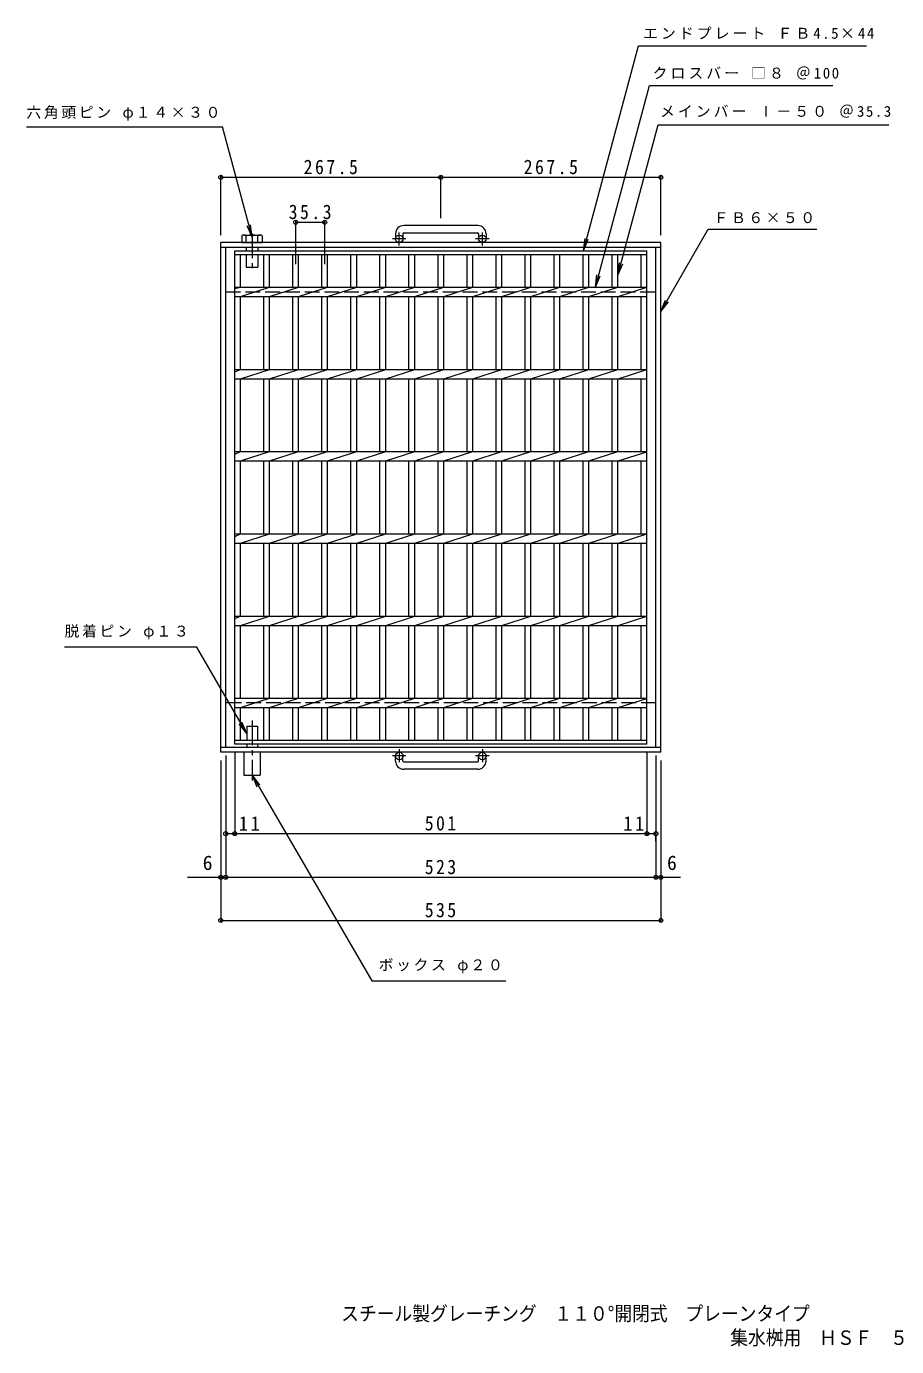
# Model space of a CAD drawing. Units: millimetres, scale not verified. Extents: x -895 to 1060, y -823 to 783.
# Drawn here: x -895 to 163, y -823 to 783 of the extents above; entities that cross this region are included whole.
import ezdxf
from ezdxf.enums import TextEntityAlignment as Align

# ---------------------------------------------------------------- set-up
doc = ezdxf.new("R2010")
doc.units = ezdxf.units.MM
doc.header["$LTSCALE"] = 6
doc.header["$PDMODE"] = 32
doc.header["$PDSIZE"] = 4.8
doc.linetypes.add('CHAIN1', pattern=[8, 5, -1, 1, -1])
doc.linetypes.add('DASHED3', pattern=[4, 3, -1])
for name, color, linetype, lineweight in [('A-1', 2, 'Continuous', 9), ('A-2', 3, 'Continuous', 9), ('A-4', 7, 'Continuous', 9), ('A-5', 7, 'Continuous', 9), ('A-9', 4, 'Continuous', 9)]:
    doc.layers.add(name, color=color, linetype=linetype, lineweight=lineweight)
doc.layers.add('F-5_F-5ﾚｲﾔ', color=2, linetype='Continuous')
doc.styles.add('ＭＳ ゴシック', font='')
doc.styles.get('ＭＳ ゴシック').set_extended_font_data('MS Gothic')

msp = doc.modelspace()

# ---------------------------------------------------------------- linework, layer by layer
at = {"layer": 'A-1'}
for p, q in [((-445.917, 530.628), (-445.917, 524.528)), ((-436.917, 530.628), (-436.917, 524.528)), ((-345.917, 540.628), (-435.917, 540.628)), ((-435.917, 531.628), (-345.917, 531.628)), ((-344.917, 530.628), (-344.917, 524.528)), ((-335.917, 530.628), (-335.917, 524.528)), ((-658.417, -99.972), (-658.417, 520.028)), ((-632.221, 520.028), (-658.417, 520.028)), ((-123.417, 514.028), (-658.417, 514.028)), ((-652.417, -93.972), (-652.417, 514.028)), ((-123.417, 520.028), (-632.221, 520.028)), ((-129.417, -93.972), (-129.417, 514.028)), ((-123.417, -99.972), (-123.417, 520.028)), ((-123.417, -93.972), (-658.417, -93.972)), ((-123.417, -99.972), (-658.417, -99.972)), ((-445.917, -110.572), (-445.917, -104.472)), ((-436.917, -110.572), (-436.917, -104.472)), ((-435.917, -111.572), (-345.917, -111.572)), ((-344.917, -110.572), (-344.917, -104.472)), ((-335.917, -110.572), (-335.917, -104.472)), ((-345.917, -120.572), (-435.917, -120.572))]:
    msp.add_line(p, q, dxfattribs=at)
at = {"layer": 'A-1', "linetype": 'CHAIN1'}
for p, q in [((-441.417, 516.421), (-441.417, 532.018)), ((-340.417, 516.421), (-340.417, 532.018)), ((-433.254, 524.528), (-449.661, 524.528)), ((-332.254, 524.528), (-348.661, 524.528)), ((-433.254, -104.472), (-449.661, -104.472)), ((-441.417, -96.365), (-441.417, -111.962)), ((-332.254, -104.472), (-348.661, -104.472)), ((-340.417, -96.365), (-340.417, -111.962))]:
    msp.add_line(p, q, dxfattribs=at)
at = {"layer": 'A-1', "linetype": 'DASHED3'}
for p, q in [((-652.417, 460.028), (-129.417, 460.028)), ((-129.417, -39.972), (-652.417, -39.972))]:
    msp.add_line(p, q, dxfattribs=at)
at = {"layer": 'A-1'}
for centre in [(-441.417, 524.528), (-340.417, 524.528), (-441.417, -104.472), (-340.417, -104.472)]:
    msp.add_circle(centre, 4.5, dxfattribs=at)
for centre, radius, start, end in [((-435.917, 530.628), 10, 90, 180), ((-435.917, 530.628), 1, 90, 180), ((-345.917, 530.628), 10, 0, 90), ((-345.917, 530.628), 1, 0, 90), ((-435.917, -110.572), 10, 180, 270), ((-435.917, -110.572), 1, 180, 270), ((-345.917, -110.572), 10, 270, 0), ((-345.917, -110.572), 1, 270, 0)]:
    msp.add_arc(centre, radius, start, end, dxfattribs=at)
at = {"layer": 'A-2'}
for p, q in [((-641.417, -89.972), (-641.417, 510.028)), ((-641.417, 510.028), (-140.417, 510.028)), ((-641.417, 505.528), (-140.417, 505.528)), ((-634.417, 465.678), (-634.417, 505.528)), ((-606.116, 465.678), (-606.116, 505.528)), ((-599.117, 465.678), (-599.117, 505.528)), ((-570.816, 465.678), (-570.816, 505.528)), ((-563.817, 465.678), (-563.817, 505.528)), ((-535.517, 465.678), (-535.517, 505.528)), ((-528.517, 465.678), (-528.517, 505.528)), ((-500.217, 465.678), (-500.217, 505.528)), ((-493.217, 465.678), (-493.217, 505.528)), ((-464.917, 465.678), (-464.917, 505.528)), ((-457.917, 465.678), (-457.917, 505.528)), ((-429.617, 465.678), (-429.617, 505.528)), ((-422.617, 465.678), (-422.617, 505.528)), ((-394.317, 465.678), (-394.317, 505.528)), ((-387.316, 465.678), (-387.316, 505.528)), ((-359.016, 465.678), (-359.016, 505.528)), ((-352.016, 465.678), (-352.016, 505.528)), ((-323.716, 465.678), (-323.716, 505.528)), ((-316.716, 465.678), (-316.716, 505.528)), ((-288.416, 465.678), (-288.416, 505.528)), ((-281.416, 465.678), (-281.416, 505.528)), ((-253.116, 465.678), (-253.116, 505.528)), ((-246.116, 465.678), (-246.116, 505.528)), ((-217.816, 465.678), (-217.816, 505.528)), ((-210.816, 465.678), (-210.816, 505.528)), ((-182.516, 465.678), (-182.516, 505.528)), ((-175.516, 465.678), (-175.516, 505.528)), ((-147.417, 465.678), (-147.417, 505.528)), ((-140.417, -89.972), (-140.417, 510.028)), ((-641.417, 463.996), (-634.417, 465.678)), ((-641.417, 465.678), (-140.417, 465.678)), ((-634.417, 454.378), (-599.116, 465.678)), ((-599.116, 454.378), (-563.816, 465.678)), ((-563.817, 454.378), (-528.516, 465.678)), ((-528.517, 454.378), (-493.217, 465.678)), ((-493.217, 454.378), (-457.917, 465.678)), ((-457.917, 454.378), (-422.617, 465.678)), ((-422.617, 454.378), (-387.317, 465.678)), ((-387.317, 454.378), (-352.017, 465.678)), ((-352.017, 454.378), (-316.717, 465.678)), ((-316.717, 454.378), (-281.417, 465.678)), ((-281.417, 454.378), (-246.117, 465.678)), ((-246.117, 454.378), (-210.817, 465.678)), ((-210.817, 454.378), (-175.517, 465.678)), ((-641.417, 454.378), (-140.417, 454.378)), ((-634.417, 365.678), (-634.417, 454.378)), ((-606.116, 365.678), (-606.116, 454.378)), ((-599.117, 365.678), (-599.117, 454.378)), ((-570.816, 365.678), (-570.816, 454.378)), ((-563.817, 365.678), (-563.817, 454.378)), ((-535.517, 365.678), (-535.517, 454.378)), ((-528.517, 365.678), (-528.517, 454.378)), ((-500.217, 365.678), (-500.217, 454.378)), ((-493.217, 365.678), (-493.217, 454.378)), ((-464.917, 365.678), (-464.917, 454.378)), ((-457.917, 365.678), (-457.917, 454.378)), ((-429.617, 365.678), (-429.617, 454.378)), ((-422.617, 365.678), (-422.617, 454.378)), ((-394.317, 365.678), (-394.317, 454.378)), ((-387.316, 365.678), (-387.316, 454.378)), ((-359.016, 365.678), (-359.016, 454.378)), ((-352.016, 365.678), (-352.016, 454.378)), ((-323.716, 365.678), (-323.716, 454.378)), ((-316.716, 365.678), (-316.716, 454.378)), ((-288.416, 365.678), (-288.416, 454.378)), ((-281.416, 365.678), (-281.416, 454.378)), ((-253.116, 365.678), (-253.116, 454.378)), ((-246.116, 365.678), (-246.116, 454.378)), ((-217.816, 365.678), (-217.816, 454.378)), ((-210.816, 365.678), (-210.816, 454.378)), ((-182.516, 365.678), (-182.516, 454.378)), ((-175.516, 365.678), (-175.516, 454.378)), ((-175.316, 454.378), (-140.417, 465.55)), ((-147.417, 365.678), (-147.417, 454.378)), ((-641.417, 362.586), (-634.417, 365.678)), ((-641.417, 365.678), (-140.417, 365.678)), ((-641.417, 354.378), (-140.417, 354.378)), ((-634.417, 354.378), (-599.116, 365.678)), ((-634.417, 265.679), (-634.417, 354.378)), ((-606.116, 265.679), (-606.116, 354.378)), ((-599.117, 265.679), (-599.117, 354.378)), ((-599.116, 354.378), (-563.816, 365.678)), ((-570.816, 265.679), (-570.816, 354.378)), ((-563.817, 354.378), (-528.516, 365.678)), ((-563.817, 265.679), (-563.817, 354.378)), ((-535.517, 265.679), (-535.517, 354.378)), ((-528.517, 354.378), (-493.217, 365.678)), ((-528.517, 265.679), (-528.517, 354.378)), ((-500.217, 265.679), (-500.217, 354.378)), ((-493.217, 354.378), (-457.917, 365.678)), ((-493.217, 265.679), (-493.217, 354.378)), ((-464.917, 265.679), (-464.917, 354.378)), ((-457.917, 354.378), (-422.617, 365.678)), ((-457.917, 265.679), (-457.917, 354.378)), ((-429.617, 265.679), (-429.617, 354.378)), ((-422.617, 354.378), (-387.317, 365.678)), ((-422.617, 265.679), (-422.617, 354.378)), ((-394.317, 265.679), (-394.317, 354.378)), ((-387.317, 354.378), (-352.017, 365.678)), ((-387.316, 265.679), (-387.316, 354.378)), ((-359.016, 265.679), (-359.016, 354.378)), ((-352.017, 354.378), (-316.717, 365.678)), ((-352.016, 265.679), (-352.016, 354.378)), ((-323.716, 265.679), (-323.716, 354.378)), ((-316.717, 354.378), (-281.417, 365.678)), ((-316.716, 265.679), (-316.716, 354.378)), ((-288.416, 265.679), (-288.416, 354.378)), ((-281.417, 354.378), (-246.117, 365.678)), ((-281.416, 265.679), (-281.416, 354.378)), ((-253.116, 265.679), (-253.116, 354.378)), ((-246.117, 354.378), (-210.817, 365.678)), ((-246.116, 265.679), (-246.116, 354.378)), ((-217.816, 265.679), (-217.816, 354.378)), ((-210.817, 354.378), (-175.517, 365.678)), ((-210.816, 265.679), (-210.816, 354.378)), ((-182.516, 265.679), (-182.516, 354.378)), ((-175.516, 265.679), (-175.516, 354.378)), ((-175.316, 354.378), (-140.417, 365.55)), ((-147.417, 265.679), (-147.417, 354.378)), ((-641.417, 262.586), (-634.417, 265.678)), ((-641.417, 265.678), (-140.417, 265.678)), ((-634.417, 254.378), (-599.116, 265.678)), ((-599.116, 254.378), (-563.816, 265.678)), ((-563.817, 254.378), (-528.516, 265.678)), ((-528.517, 254.378), (-493.217, 265.678)), ((-493.217, 254.378), (-457.917, 265.678)), ((-457.917, 254.378), (-422.617, 265.678)), ((-422.617, 254.378), (-387.317, 265.678)), ((-387.317, 254.378), (-352.017, 265.678)), ((-352.017, 254.378), (-316.717, 265.678)), ((-316.717, 254.378), (-281.417, 265.678)), ((-281.417, 254.378), (-246.117, 265.678)), ((-246.117, 254.378), (-210.817, 265.678)), ((-210.817, 254.378), (-175.517, 265.678)), ((-175.316, 254.378), (-140.417, 265.55)), ((-641.417, 254.378), (-140.417, 254.378)), ((-634.417, 165.679), (-634.417, 254.378)), ((-606.116, 165.679), (-606.116, 254.378)), ((-599.117, 165.679), (-599.117, 254.378)), ((-570.816, 165.679), (-570.816, 254.378)), ((-563.817, 165.679), (-563.817, 254.378)), ((-535.517, 165.679), (-535.517, 254.378)), ((-528.517, 165.679), (-528.517, 254.378)), ((-500.217, 165.679), (-500.217, 254.378)), ((-493.217, 165.679), (-493.217, 254.378)), ((-464.917, 165.679), (-464.917, 254.378)), ((-457.917, 165.679), (-457.917, 254.378)), ((-429.617, 165.679), (-429.617, 254.378)), ((-422.617, 165.679), (-422.617, 254.378)), ((-394.317, 165.679), (-394.317, 254.378)), ((-387.316, 165.679), (-387.316, 254.378)), ((-359.016, 165.679), (-359.016, 254.378)), ((-352.016, 165.679), (-352.016, 254.378)), ((-323.716, 165.679), (-323.716, 254.378)), ((-316.716, 165.679), (-316.716, 254.378)), ((-288.416, 165.679), (-288.416, 254.378)), ((-281.416, 165.679), (-281.416, 254.378)), ((-253.116, 165.679), (-253.116, 254.378)), ((-246.116, 165.679), (-246.116, 254.378)), ((-217.816, 165.679), (-217.816, 254.378)), ((-210.816, 165.679), (-210.816, 254.378)), ((-182.516, 165.679), (-182.516, 254.378)), ((-175.516, 165.679), (-175.516, 254.378)), ((-147.417, 165.679), (-147.417, 254.378)), ((-641.417, 162.586), (-634.417, 165.678)), ((-641.417, 165.678), (-140.417, 165.678)), ((-634.417, 154.378), (-599.116, 165.678)), ((-599.116, 154.378), (-563.816, 165.678)), ((-563.817, 154.378), (-528.516, 165.678)), ((-528.517, 154.378), (-493.217, 165.678)), ((-493.217, 154.378), (-457.917, 165.678)), ((-457.917, 154.378), (-422.617, 165.678)), ((-422.617, 154.378), (-387.317, 165.678)), ((-387.317, 154.378), (-352.017, 165.678)), ((-352.017, 154.378), (-316.717, 165.678)), ((-316.717, 154.378), (-281.417, 165.678)), ((-281.417, 154.378), (-246.117, 165.678)), ((-246.117, 154.378), (-210.817, 165.678)), ((-210.817, 154.378), (-175.517, 165.678)), ((-175.316, 154.378), (-140.417, 165.55)), ((-641.417, 154.378), (-140.417, 154.378)), ((-634.417, 65.679), (-634.417, 154.378)), ((-606.116, 65.679), (-606.116, 154.378)), ((-599.117, 65.679), (-599.117, 154.378)), ((-570.816, 65.679), (-570.816, 154.378)), ((-563.817, 65.679), (-563.817, 154.378)), ((-535.517, 65.679), (-535.517, 154.378)), ((-528.517, 65.679), (-528.517, 154.378)), ((-500.217, 65.679), (-500.217, 154.378)), ((-493.217, 65.679), (-493.217, 154.378)), ((-464.917, 65.679), (-464.917, 154.378)), ((-457.917, 65.679), (-457.917, 154.378)), ((-429.617, 65.679), (-429.617, 154.378)), ((-422.617, 65.679), (-422.617, 154.378)), ((-394.317, 65.679), (-394.317, 154.378)), ((-387.316, 65.679), (-387.316, 154.378)), ((-359.016, 65.679), (-359.016, 154.378)), ((-352.016, 65.679), (-352.016, 154.378)), ((-323.716, 65.679), (-323.716, 154.378)), ((-316.716, 65.679), (-316.716, 154.378)), ((-288.416, 65.679), (-288.416, 154.378)), ((-281.416, 65.679), (-281.416, 154.378)), ((-253.116, 65.679), (-253.116, 154.378)), ((-246.116, 65.679), (-246.116, 154.378)), ((-217.816, 65.679), (-217.816, 154.378)), ((-210.816, 65.679), (-210.816, 154.378)), ((-182.516, 65.679), (-182.516, 154.378)), ((-175.516, 65.679), (-175.516, 154.378)), ((-147.417, 65.679), (-147.417, 154.378)), ((-641.417, 62.586), (-634.417, 65.678)), ((-641.417, 65.678), (-140.417, 65.678)), ((-634.417, 54.378), (-599.116, 65.678)), ((-599.116, 54.378), (-563.816, 65.678)), ((-563.817, 54.378), (-528.516, 65.678)), ((-528.517, 54.378), (-493.217, 65.678)), ((-493.217, 54.378), (-457.917, 65.678)), ((-457.917, 54.378), (-422.617, 65.678)), ((-422.617, 54.378), (-387.317, 65.678)), ((-387.317, 54.378), (-352.017, 65.678)), ((-352.017, 54.378), (-316.717, 65.678)), ((-316.717, 54.378), (-281.417, 65.678)), ((-281.417, 54.378), (-246.117, 65.678)), ((-246.117, 54.378), (-210.817, 65.678)), ((-210.817, 54.378), (-175.517, 65.678)), ((-175.316, 54.378), (-140.417, 65.55)), ((-641.417, 54.378), (-140.417, 54.378)), ((-634.417, -34.321), (-634.417, 54.378)), ((-606.116, -34.321), (-606.116, 54.378)), ((-599.117, -34.321), (-599.117, 54.378)), ((-570.816, -34.321), (-570.816, 54.378)), ((-563.817, -34.321), (-563.817, 54.378)), ((-535.517, -34.321), (-535.517, 54.378)), ((-528.517, -34.321), (-528.517, 54.378)), ((-500.217, -34.321), (-500.217, 54.378)), ((-493.217, -34.321), (-493.217, 54.378)), ((-464.917, -34.321), (-464.917, 54.378)), ((-457.917, -34.321), (-457.917, 54.378)), ((-429.617, -34.321), (-429.617, 54.378)), ((-422.617, -34.321), (-422.617, 54.378)), ((-394.317, -34.321), (-394.317, 54.378)), ((-387.316, -34.321), (-387.316, 54.378)), ((-359.016, -34.321), (-359.016, 54.378)), ((-352.016, -34.321), (-352.016, 54.378)), ((-323.716, -34.321), (-323.716, 54.378)), ((-316.716, -34.321), (-316.716, 54.378)), ((-288.416, -34.321), (-288.416, 54.378)), ((-281.416, -34.321), (-281.416, 54.378)), ((-253.116, -34.321), (-253.116, 54.378)), ((-246.116, -34.321), (-246.116, 54.378)), ((-217.816, -34.321), (-217.816, 54.378)), ((-210.816, -34.321), (-210.816, 54.378)), ((-182.516, -34.321), (-182.516, 54.378)), ((-175.516, -34.321), (-175.516, 54.378)), ((-147.417, -34.321), (-147.417, 54.378)), ((-641.417, -34.321), (-140.417, -34.321)), ((-641.417, -45.622), (-140.417, -45.622)), ((-634.417, -45.621), (-599.116, -34.321)), ((-634.417, -85.472), (-634.417, -45.622)), ((-606.116, -85.472), (-606.116, -45.622)), ((-599.117, -85.472), (-599.117, -45.622)), ((-599.116, -45.621), (-563.816, -34.321)), ((-570.816, -85.472), (-570.816, -45.622)), ((-563.817, -45.621), (-528.516, -34.321)), ((-563.817, -85.472), (-563.817, -45.622)), ((-535.517, -85.472), (-535.517, -45.622)), ((-528.517, -45.621), (-493.217, -34.321)), ((-528.517, -85.472), (-528.517, -45.622)), ((-500.217, -85.472), (-500.217, -45.622)), ((-493.217, -45.621), (-457.917, -34.321)), ((-493.217, -85.472), (-493.217, -45.622)), ((-464.917, -85.472), (-464.917, -45.622)), ((-457.917, -45.621), (-422.617, -34.321)), ((-457.917, -85.472), (-457.917, -45.622)), ((-429.617, -85.472), (-429.617, -45.622)), ((-422.617, -45.621), (-387.317, -34.321)), ((-422.617, -85.472), (-422.617, -45.622)), ((-394.317, -85.472), (-394.317, -45.622)), ((-387.317, -45.621), (-352.017, -34.321)), ((-387.316, -85.472), (-387.316, -45.622)), ((-359.016, -85.472), (-359.016, -45.622)), ((-352.017, -45.621), (-316.717, -34.321)), ((-352.016, -85.472), (-352.016, -45.622)), ((-323.716, -85.472), (-323.716, -45.622)), ((-316.717, -45.621), (-281.417, -34.321)), ((-316.716, -85.472), (-316.716, -45.622)), ((-288.416, -85.472), (-288.416, -45.622)), ((-281.417, -45.621), (-246.117, -34.321)), ((-281.416, -85.472), (-281.416, -45.622)), ((-253.116, -85.472), (-253.116, -45.622)), ((-246.117, -45.621), (-210.817, -34.321)), ((-246.116, -85.472), (-246.116, -45.622)), ((-217.816, -85.472), (-217.816, -45.622)), ((-210.817, -45.621), (-175.517, -34.321)), ((-210.816, -85.472), (-210.816, -45.622)), ((-182.516, -85.472), (-182.516, -45.622)), ((-175.516, -85.472), (-175.516, -45.622)), ((-175.316, -45.622), (-140.417, -34.45)), ((-147.417, -85.472), (-147.417, -45.622)), ((-140.417, -85.472), (-641.417, -85.472)), ((-140.417, -89.972), (-641.417, -89.972))]:
    msp.add_line(p, q, dxfattribs=at)
at = {"layer": 'A-4'}
for p, q in [((-658.417, 529.028), (-658.417, 601.059)), ((-658.417, 599.259), (-496.917, 599.259)), ((-496.917, 599.259), (-123.417, 599.259)), ((-390.917, 549.628), (-390.917, 601.059)), ((-123.417, 529.028), (-123.417, 601.059)), ((-567.317, 493.551), (-567.317, 546.38)), ((-532.017, 493.551), (-532.017, 546.38)), ((-567.317, 544.58), (-532.017, 544.58)), ((-658.417, -109.972), (-658.417, -306.192)), ((-652.417, -103.972), (-652.417, -253.782)), ((-641.417, -99.972), (-641.417, -200.719)), ((-140.417, -99.972), (-140.417, -200.719)), ((-129.417, -103.972), (-129.417, -253.782)), ((-123.417, -109.972), (-123.417, -306.192)), ((-652.417, -198.919), (-641.417, -198.919)), ((-641.417, -198.919), (-140.417, -198.919)), ((-140.417, -198.919), (-129.417, -198.919)), ((-129.417, -207.919), (-129.417, -200.719)), ((-699.057, -251.982), (-99.539, -251.982)), ((-658.417, -304.392), (-123.417, -304.392))]:
    msp.add_line(p, q, dxfattribs=at)
for p in [(-658.417, 599.259), (-390.917, 599.259), (-123.417, 599.259), (-567.317, 544.58), (-532.017, 544.58), (-652.417, -198.919), (-641.417, -198.919), (-140.417, -198.919), (-129.417, -198.919), (-658.417, -251.982), (-652.417, -251.982), (-129.417, -251.982), (-123.417, -251.982), (-658.417, -304.392), (-123.417, -304.392)]:
    msp.add_point(p, dxfattribs=at)
at = {"layer": 'A-5'}
for p, q in [((-217.371, 510.028), (-150.671, 758.957)), ((-150.671, 758.957), (126.455, 758.957)), ((-203.039, 465.678), (-137.317, 710.957)), ((-137.317, 710.957), (85.563, 710.957)), ((-894.743, 660.628), (-656.375, 660.628)), ((-620.417, 526.428), (-656.375, 660.628)), ((-175.516, 480.241), (-126.557, 662.957)), ((-126.557, 662.957), (153.581, 662.957)), ((-620.417, 526.428), (-626.157, 540.287)), ((-620.417, 526.428), (-622.375, 541.3)), ((-217.371, 510.028), (-215.413, 524.9)), ((-217.371, 510.028), (-211.631, 523.887)), ((-175.516, 480.241), (-173.558, 495.113)), ((-175.516, 480.241), (-169.775, 494.099)), ((-203.039, 465.678), (-201.082, 480.55)), ((-203.039, 465.678), (-197.299, 479.536)), ((-123.417, 436.023), (-117.676, 449.882)), ((-123.417, 436.023), (-114.285, 447.924)), ((-687.417, 27.713), (-848.274, 27.713)), ((-626.917, -77.076), (-687.417, 27.713)), ((-626.917, -77.076), (-632.657, -63.218)), ((-626.917, -77.076), (-636.048, -65.176)), ((-620.417, -127.972), (-611.285, -139.872)), ((-620.417, -127.972), (-614.677, -141.83))]:
    msp.add_line(p, q, dxfattribs=at)
for points in [[(-123.417, 436.023), (-65.704, 535.986), (66.411, 535.986)], [(-620.417, -127.972), (-474.743, -377.688), (-312.016, -377.688)]]:
    msp.add_lwpolyline(points, dxfattribs=at)
at = {"layer": 'A-9', "linetype": 'CHAIN1'}
for p, q in [((-620.417, 530.924), (-620.417, 484.567)), ((-620.417, -61.268), (-620.417, -134.464))]:
    msp.add_line(p, q, dxfattribs=at)
at = {"layer": 'A-9'}
for p, q in [((-632.856, 527.948), (-632.856, 520.028)), ((-630.136, 528.989), (-610.697, 528.989)), ((-627.417, 520.028), (-627.417, 527.948)), ((-627.417, 514.028), (-627.417, 510.028)), ((-613.417, 520.028), (-613.417, 527.948)), ((-613.417, 514.028), (-613.417, 510.028)), ((-607.978, 527.948), (-607.978, 520.028)), ((-627.417, 505.528), (-627.417, 490.028)), ((-613.417, 505.528), (-613.417, 490.028)), ((-627.417, 490.028), (-613.417, 490.028)), ((-626.917, -68.275), (-613.917, -68.275)), ((-626.917, -68.275), (-626.917, -85.472)), ((-613.917, -68.275), (-613.917, -85.472)), ((-626.917, -89.972), (-626.917, -93.972)), ((-613.917, -89.972), (-613.917, -93.972)), ((-610.417, -99.972), (-610.417, -127.972))]:
    msp.add_line(p, q, dxfattribs=at)
for points in [[(-632.856, 520.028), (-632.221, 520.028), (-607.978, 520.028)], [(-630.417, -99.972), (-630.417, -127.972), (-610.417, -127.972)]]:
    msp.add_lwpolyline(points, dxfattribs=at)
for centre, radius, start, end in [((-630.136, 524.915), 4.074, 48.12389, 131.8763), ((-620.417, 504.922), 24.066, 73.09029, 106.90971), ((-610.697, 524.915), 4.074, 48.1237, 131.87611)]:
    msp.add_arc(centre, radius, start, end, dxfattribs=at)

# ---------------------------------------------------------------- texts
at = {"layer": 'A-4', "color": 2, "style": 'ＭＳ ゴシック'}
for p in [(-680.432, -248.382), (-115.908, -248.382)]:
    msp.add_text('6', height=17.6, dxfattribs=at).set_placement(p, align=Align.BOTTOM_LEFT)
at = {"layer": 'A-4', "color": 2, "char_height": 17.6, "attachment_point": 7, "style": 'ＭＳ ゴシック'}
for s, insert in [('\\T1.28;\\W0.9;267.5', (-557.667, 602.859)), ('\\T1.28;\\W0.9;267.5', (-290.167, 602.859)), ('\\T1.28;\\W0.9;35.3', (-575.917, 548.18)), ('\\T1.27;\\W0.95;11', (-636.636, -195.319)), ('\\T1.27;\\W0.9;501', (-410.417, -195.319)), ('\\T1.27;\\W0.95;11', (-169.315, -195.319)), ('\\T1.27;\\W0.9;523', (-410.417, -248.382)), ('\\T1.27;\\W0.9;535', (-410.417, -300.792))]:
    msp.add_mtext(s, dxfattribs=dict(at, insert=insert))
at = {"layer": 'A-5', "char_height": 13.2, "attachment_point": 7, "style": 'ＭＳ ゴシック'}
for s, insert in [('\\T1.21;エンドプレート\\~ＦＢ4.5×44', (-145.045, 767.013)), ('\\T1.21;クロスバー\\~□８\\~＠100', (-133.437, 718.144)), ('\\T1.18;六角頭ピン\\~φ１４×３０', (-894.743, 668.133)), ('\\T1.21;メインバー\\~Ⅰ－５０\\~＠35.3', (-124.493, 671.639)), ('\\T1.17;ＦＢ６×５０', (-59.122, 543.387)), ('\\T1.18;脱着ピン\\~φ１３', (-848.274, 37.216)), ('\\T1.18;ボックス\\~φ２０', (-466.516, -368.64))]:
    msp.add_mtext(s, dxfattribs=dict(at, insert=insert))
at = {"layer": 'F-5_F-5ﾚｲﾔ', "style": 'ＭＳ ゴシック', "width": 0.9}
for s, p in [('スチール製グレーチング\u3000１１０°開閉式\u3000プレーンタイプ', (-512.046, -796.524)), ('集水桝用\u3000ＨＳＦ\u3000５５５０', (-39.071, -825.907))]:
    msp.add_text(s, height=17.6, dxfattribs=at).set_placement(p, align=Align.BOTTOM_LEFT)

doc.saveas('drawing.dxf')
